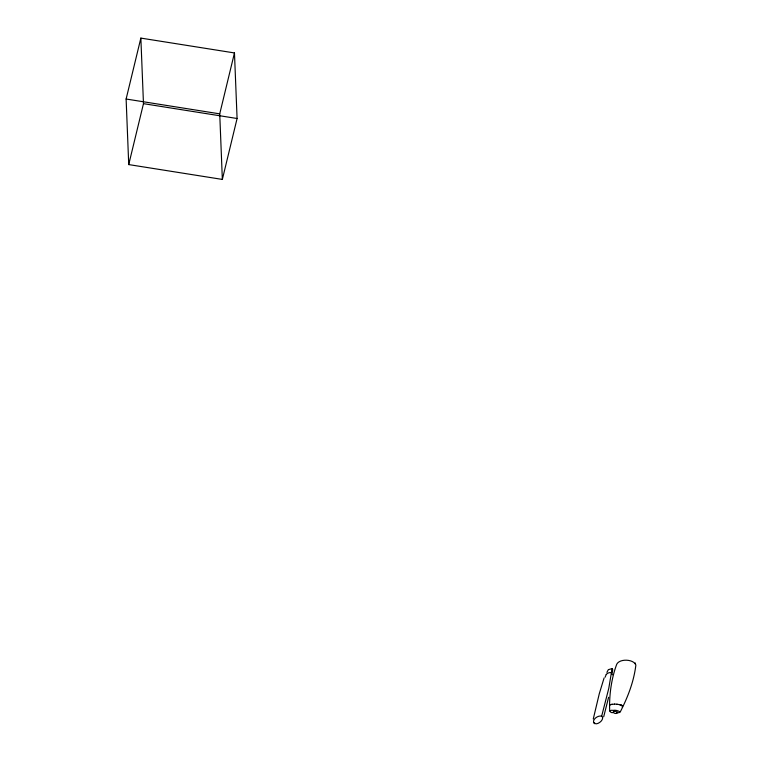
<?xml version="1.0" encoding="UTF-8"?>
<svg xmlns="http://www.w3.org/2000/svg" width="762" height="762" viewBox="0 0 762 762"><rect width="100%" height="100%" fill="white"/><g stroke="black" fill="none" stroke-linecap="round" stroke-linejoin="round"><path stroke-width="1.14" d="M620.182 712.051C627.726 697.401 633.87 681.714 635.87 664.997C633.727 659.14 619.839 658.368 616.772 664.15C611.21 678.875 609 696.516 609.714 711.089M635.327 662.988L634.965 663.692M613.791 711.927C611.896 714.566 606.542 709.46 613.448 710.365C616.115 709.527 623.735 712.565 617.115 712.88A1.962 1.048 13.6 0 1 613.991 712.984A1.962 1.048 13.6 0 1 614.553 711.26A1.962 1.048 13.6 0 1 617.115 712.88L617.458 712.089M594.293 722.557C595.56 726.51 604.828 720.261 602.18 716.48C598.532 714.346 590.931 720.109 594.312 723.7M606.904 672.351L608.362 669.646L612.086 668.617L608.781 688.353L601.666 716.156M612.324 674.808C612.934 671.17 607.562 672.532 606.257 674.437M612.257 672.427L612.429 670.931M593.265 719.004L599.275 693.772L604.085 677.98M126.121 99.022L140.856 38.1L234.467 52.94L237.087 118.501L222.352 179.422L128.73 164.582L126.121 99.022L219.732 113.852L222.352 179.422M128.73 164.582L143.475 103.661L140.856 38.1M219.732 113.852L234.467 52.94M603.685 716.813L608.6 697.325M612.2 671.284L612.81 669.884L612.096 668.645M606.266 674.408L605.095 677.247M610.01 705.145L610.743 704.593M621.992 706.831L622.506 706.564M610.724 704.574L614.534 704.098M611.429 704.421L612.324 704.231M614.524 704.078L617.02 704.202M617.01 704.183L621.335 705.041L622.716 706.012M143.475 103.661L237.087 118.501M619.392 704.574L622.011 705.393"/></g></svg>
